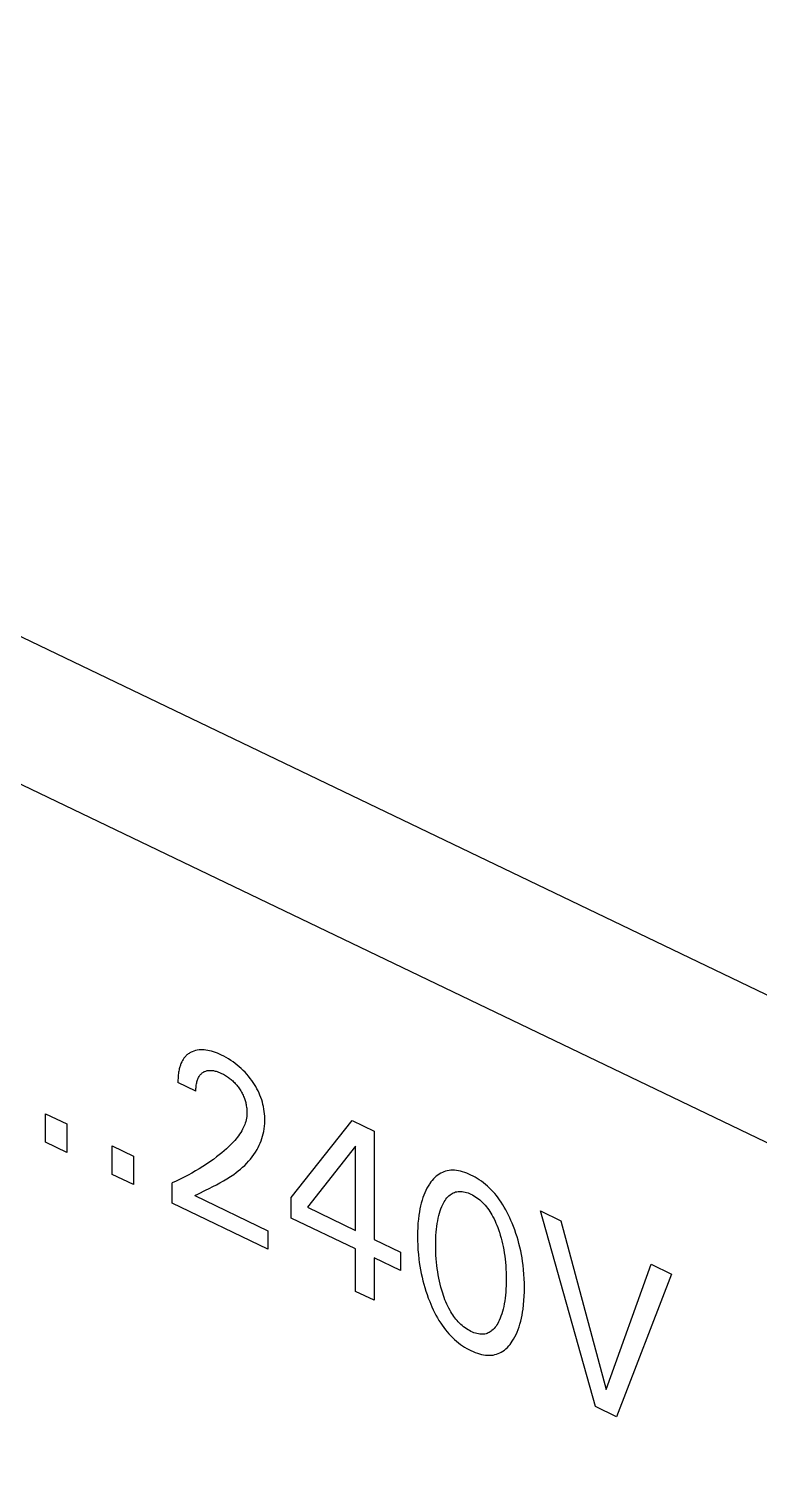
# Model space of a CAD drawing. Extents: x 0 to 420, y 0 to 297.
# Drawn here: x 172.87 to 180.61, y 175.9 to 191.34 of the extents above; entities that cross this region are included whole.
import ezdxf

# ---------------------------------------------------------------- set-up
doc = ezdxf.new("R2010")
doc.units = 0
doc.header["$LTSCALE"] = 23.1
doc.layers.add('40000_ISO', color=7, linetype='CONTINUOUS')

msp = doc.modelspace()

# ---------------------------------------------------------------- linework, layer by layer
at = {"layer": '40000_ISO', "color": 7, "linetype": 'CONTINUOUS'}
for p, q in [((210.729, 166.647), (157.318, 192.32)), ((210.089, 165.387), (156.678, 191.06)), ((174.517, 180.421), (174.511, 180.414)), ((174.523, 180.428), (174.517, 180.421)), ((174.53, 180.435), (174.523, 180.428)), ((174.536, 180.441), (174.53, 180.435)), ((174.543, 180.448), (174.536, 180.441)), ((174.55, 180.453), (174.543, 180.448)), ((174.557, 180.459), (174.55, 180.453)), ((174.565, 180.464), (174.557, 180.459)), ((174.572, 180.469), (174.565, 180.464)), ((174.58, 180.474), (174.572, 180.469)), ((174.588, 180.478), (174.58, 180.474)), ((174.597, 180.482), (174.588, 180.478)), ((174.615, 180.489), (174.597, 180.482)), ((174.633, 180.495), (174.615, 180.489)), ((174.652, 180.499), (174.633, 180.495)), ((174.672, 180.502), (174.652, 180.499)), ((174.69, 180.503), (174.672, 180.502)), ((174.707, 180.503), (174.69, 180.503)), ((174.726, 180.502), (174.707, 180.503)), ((174.744, 180.499), (174.726, 180.502)), ((174.763, 180.496), (174.744, 180.499)), ((174.782, 180.492), (174.763, 180.496)), ((174.802, 180.487), (174.782, 180.492)), ((174.823, 180.48), (174.802, 180.487)), ((174.845, 180.473), (174.823, 180.48)), ((174.866, 180.465), (174.845, 180.473)), ((174.887, 180.456), (174.866, 180.465)), ((174.908, 180.446), (174.887, 180.456)), ((174.933, 180.433), (174.908, 180.446)), ((174.958, 180.42), (174.933, 180.433)), ((174.983, 180.406), (174.958, 180.42)), ((174.454, 180.263), (174.452, 180.25)), ((174.456, 180.275), (174.454, 180.263)), ((174.459, 180.288), (174.456, 180.275)), ((174.461, 180.3), (174.459, 180.288)), ((174.464, 180.31), (174.461, 180.3)), ((174.467, 180.32), (174.464, 180.31)), ((174.47, 180.329), (174.467, 180.32)), ((174.473, 180.339), (174.47, 180.329)), ((174.476, 180.348), (174.473, 180.339)), ((174.48, 180.357), (174.476, 180.348)), ((174.483, 180.365), (174.48, 180.357)), ((174.487, 180.374), (174.483, 180.365)), ((174.492, 180.382), (174.487, 180.374)), ((174.496, 180.39), (174.492, 180.382)), ((174.501, 180.398), (174.496, 180.39)), ((174.506, 180.406), (174.501, 180.398)), ((174.511, 180.414), (174.506, 180.406)), ((174.712, 180.261), (174.719, 180.266)), ((174.719, 180.266), (174.726, 180.27)), ((174.726, 180.27), (174.734, 180.273)), ((174.734, 180.273), (174.742, 180.276)), ((174.742, 180.276), (174.75, 180.279)), ((174.75, 180.279), (174.758, 180.281)), ((174.758, 180.281), (174.767, 180.282)), ((174.767, 180.282), (174.776, 180.283)), ((174.776, 180.283), (174.785, 180.284)), ((174.785, 180.284), (174.794, 180.284)), ((174.794, 180.284), (174.803, 180.284)), ((174.803, 180.284), (174.813, 180.283)), ((174.813, 180.283), (174.823, 180.281)), ((174.823, 180.281), (174.832, 180.279)), ((174.832, 180.279), (174.843, 180.277)), ((174.843, 180.277), (174.854, 180.274)), ((174.854, 180.274), (174.865, 180.27)), ((174.865, 180.27), (174.876, 180.266)), ((174.876, 180.266), (174.887, 180.262)), ((174.887, 180.262), (174.897, 180.257)), ((175.008, 180.39), (174.983, 180.406)), ((175.032, 180.374), (175.008, 180.39)), ((175.054, 180.358), (175.032, 180.374)), ((175.076, 180.34), (175.054, 180.358)), ((175.098, 180.323), (175.076, 180.34)), ((175.119, 180.304), (175.098, 180.323)), ((175.14, 180.284), (175.119, 180.304)), ((175.159, 180.264), (175.14, 180.284)), ((175.178, 180.243), (175.159, 180.264)), ((174.448, 180.197), (174.447, 180.183)), ((174.447, 180.183), (174.447, 180.17)), ((174.447, 180.17), (174.447, 180.156)), ((174.637, 180.064), (174.447, 180.156)), ((174.449, 180.224), (174.448, 180.21)), ((174.448, 180.21), (174.448, 180.197)), ((174.451, 180.237), (174.449, 180.224)), ((174.452, 180.25), (174.451, 180.237)), ((174.639, 180.103), (174.64, 180.116)), ((174.64, 180.116), (174.641, 180.128)), ((174.641, 180.128), (174.643, 180.14)), ((174.643, 180.14), (174.646, 180.152)), ((174.646, 180.152), (174.648, 180.162)), ((174.648, 180.162), (174.651, 180.172)), ((174.651, 180.172), (174.654, 180.182)), ((174.654, 180.182), (174.658, 180.191)), ((174.658, 180.191), (174.662, 180.201)), ((174.662, 180.201), (174.666, 180.209)), ((174.666, 180.209), (174.671, 180.218)), ((174.671, 180.218), (174.675, 180.225)), ((174.675, 180.225), (174.681, 180.232)), ((174.681, 180.232), (174.686, 180.239)), ((174.686, 180.239), (174.692, 180.245)), ((174.692, 180.245), (174.698, 180.251)), ((174.698, 180.251), (174.705, 180.257)), ((174.705, 180.257), (174.712, 180.261)), ((174.897, 180.257), (174.908, 180.252)), ((174.908, 180.252), (174.919, 180.247)), ((174.919, 180.247), (174.93, 180.242)), ((174.93, 180.242), (174.94, 180.236)), ((174.94, 180.236), (174.951, 180.229)), ((174.951, 180.229), (174.962, 180.223)), ((174.962, 180.223), (174.972, 180.216)), ((174.972, 180.216), (174.983, 180.209)), ((174.983, 180.209), (174.992, 180.202)), ((174.992, 180.202), (175.001, 180.194)), ((175.001, 180.194), (175.011, 180.187)), ((175.011, 180.187), (175.02, 180.179)), ((175.02, 180.179), (175.029, 180.171)), ((175.029, 180.171), (175.038, 180.162)), ((175.038, 180.162), (175.047, 180.154)), ((175.047, 180.154), (175.055, 180.145)), ((175.055, 180.145), (175.063, 180.136)), ((175.063, 180.136), (175.071, 180.127)), ((175.071, 180.127), (175.079, 180.117)), ((175.079, 180.117), (175.086, 180.108)), ((175.196, 180.222), (175.178, 180.243)), ((175.214, 180.199), (175.196, 180.222)), ((175.231, 180.176), (175.214, 180.199)), ((175.245, 180.155), (175.231, 180.176)), ((175.26, 180.133), (175.245, 180.155)), ((175.273, 180.111), (175.26, 180.133)), ((175.286, 180.088), (175.273, 180.111)), ((174.637, 180.064), (174.638, 180.077)), ((174.638, 180.09), (174.639, 180.103)), ((174.638, 180.077), (174.638, 180.09)), ((175.086, 180.108), (175.093, 180.098)), ((175.093, 180.098), (175.1, 180.088)), ((175.1, 180.088), (175.108, 180.077)), ((175.108, 180.077), (175.115, 180.065)), ((175.115, 180.065), (175.121, 180.054)), ((175.121, 180.054), (175.128, 180.042)), ((175.128, 180.042), (175.134, 180.031)), ((175.134, 180.031), (175.139, 180.019)), ((175.139, 180.019), (175.144, 180.007)), ((175.144, 180.007), (175.149, 179.997)), ((175.149, 179.997), (175.153, 179.986)), ((175.153, 179.986), (175.156, 179.975)), ((175.156, 179.975), (175.16, 179.964)), ((175.16, 179.964), (175.163, 179.953)), ((175.163, 179.953), (175.166, 179.943)), ((175.297, 180.065), (175.286, 180.088)), ((175.308, 180.042), (175.297, 180.065)), ((175.318, 180.019), (175.308, 180.042)), ((175.327, 179.995), (175.318, 180.019)), ((175.336, 179.971), (175.327, 179.995)), ((175.343, 179.947), (175.336, 179.971)), ((173.04, 179.521), (173.04, 179.824)), ((173.04, 179.824), (173.268, 179.715)), ((175.166, 179.943), (175.168, 179.932)), ((175.168, 179.932), (175.171, 179.921)), ((175.171, 179.921), (175.173, 179.908)), ((175.173, 179.908), (175.175, 179.894)), ((175.175, 179.894), (175.177, 179.881)), ((175.177, 179.881), (175.178, 179.868)), ((175.179, 179.811), (175.177, 179.793)), ((175.178, 179.868), (175.179, 179.855)), ((175.179, 179.855), (175.18, 179.842)), ((175.18, 179.829), (175.179, 179.811)), ((175.18, 179.842), (175.18, 179.829)), ((175.349, 179.923), (175.343, 179.947)), ((175.355, 179.899), (175.349, 179.923)), ((175.36, 179.873), (175.355, 179.899)), ((175.364, 179.847), (175.36, 179.873)), ((175.367, 179.822), (175.364, 179.847)), ((175.369, 179.797), (175.367, 179.822)), ((173.268, 179.715), (173.268, 179.412)), ((175.134, 179.66), (175.124, 179.641)), ((175.144, 179.68), (175.134, 179.66)), ((175.15, 179.695), (175.144, 179.68)), ((175.156, 179.71), (175.15, 179.695)), ((175.162, 179.725), (175.156, 179.71)), ((175.167, 179.741), (175.162, 179.725)), ((175.171, 179.758), (175.167, 179.741)), ((175.174, 179.775), (175.171, 179.758)), ((175.177, 179.793), (175.174, 179.775)), ((175.359, 179.636), (175.363, 179.663)), ((175.363, 179.663), (175.367, 179.69)), ((175.367, 179.69), (175.369, 179.719)), ((175.37, 179.772), (175.369, 179.797)), ((175.369, 179.719), (175.37, 179.748)), ((175.37, 179.748), (175.37, 179.772)), ((175.649, 178.933), (176.297, 179.752)), ((176.297, 179.752), (176.53, 179.64)), ((173.268, 179.412), (173.04, 179.521)), ((175.013, 179.5), (174.989, 179.476)), ((175.037, 179.525), (175.013, 179.5)), ((175.05, 179.54), (175.037, 179.525)), ((175.064, 179.556), (175.05, 179.54)), ((175.077, 179.572), (175.064, 179.556)), ((175.089, 179.588), (175.077, 179.572)), ((175.101, 179.605), (175.089, 179.588)), ((175.113, 179.623), (175.101, 179.605)), ((175.124, 179.641), (175.113, 179.623)), ((175.31, 179.488), (175.32, 179.511)), ((175.32, 179.511), (175.33, 179.535)), ((175.33, 179.535), (175.339, 179.559)), ((175.339, 179.559), (175.346, 179.584)), ((175.346, 179.584), (175.353, 179.609)), ((175.353, 179.609), (175.359, 179.636)), ((176.53, 179.64), (176.53, 178.489)), ((173.749, 179.18), (173.749, 179.483)), ((173.749, 179.483), (173.976, 179.374)), ((173.976, 179.374), (173.976, 179.071)), ((174.823, 179.338), (174.786, 179.312)), ((174.858, 179.365), (174.823, 179.338)), ((174.885, 179.386), (174.858, 179.365)), ((174.912, 179.407), (174.885, 179.386)), ((174.938, 179.429), (174.912, 179.407)), ((174.964, 179.452), (174.938, 179.429)), ((174.989, 179.476), (174.964, 179.452)), ((175.197, 179.319), (175.217, 179.342)), ((175.217, 179.342), (175.236, 179.366)), ((175.236, 179.366), (175.254, 179.391)), ((175.254, 179.391), (175.271, 179.417)), ((175.271, 179.417), (175.288, 179.445)), ((175.288, 179.445), (175.299, 179.466)), ((175.299, 179.466), (175.31, 179.488)), ((176.332, 179.479), (175.821, 178.83)), ((176.332, 178.584), (176.332, 179.479)), ((174.595, 179.193), (174.555, 179.171)), ((174.635, 179.216), (174.595, 179.193)), ((174.674, 179.239), (174.635, 179.216)), ((174.712, 179.263), (174.674, 179.239)), ((174.75, 179.287), (174.712, 179.263)), ((174.786, 179.312), (174.75, 179.287)), ((175.039, 179.18), (175.064, 179.198)), ((175.064, 179.198), (175.088, 179.216)), ((175.088, 179.216), (175.111, 179.235)), ((175.111, 179.235), (175.133, 179.255)), ((175.133, 179.255), (175.156, 179.275)), ((175.156, 179.275), (175.177, 179.297)), ((175.177, 179.297), (175.197, 179.319)), ((177.22, 179.183), (177.204, 179.171)), ((177.238, 179.193), (177.22, 179.183)), ((177.254, 179.201), (177.238, 179.193)), ((177.271, 179.207), (177.254, 179.201)), ((177.288, 179.213), (177.271, 179.207)), ((177.306, 179.217), (177.288, 179.213)), ((177.325, 179.221), (177.306, 179.217)), ((177.344, 179.223), (177.325, 179.221)), ((177.363, 179.223), (177.344, 179.223)), ((177.383, 179.223), (177.363, 179.223)), ((177.404, 179.221), (177.383, 179.223)), ((177.425, 179.218), (177.404, 179.221)), ((177.447, 179.213), (177.425, 179.218)), ((177.469, 179.207), (177.447, 179.213)), ((177.491, 179.2), (177.469, 179.207)), ((177.513, 179.192), (177.491, 179.2)), ((177.535, 179.183), (177.513, 179.192)), ((177.557, 179.173), (177.535, 179.183)), ((173.976, 179.071), (173.749, 179.18)), ((174.429, 179.108), (174.386, 179.089)), ((174.386, 178.874), (174.386, 179.089)), ((174.471, 179.129), (174.429, 179.108)), ((174.513, 179.15), (174.471, 179.129)), ((174.555, 179.171), (174.513, 179.15)), ((174.74, 179.011), (174.778, 179.03)), ((174.778, 179.03), (174.817, 179.05)), ((174.817, 179.05), (174.855, 179.07)), ((174.855, 179.07), (174.893, 179.09)), ((174.893, 179.09), (174.93, 179.111)), ((174.93, 179.111), (174.967, 179.133)), ((174.967, 179.133), (175.004, 179.156)), ((175.004, 179.156), (175.039, 179.18)), ((177.09, 179.032), (177.079, 179.009)), ((177.103, 179.055), (177.09, 179.032)), ((177.117, 179.076), (177.103, 179.055)), ((177.121, 179.082), (177.117, 179.076)), ((177.133, 179.099), (177.121, 179.082)), ((177.145, 179.115), (177.133, 179.099)), ((177.159, 179.131), (177.145, 179.115)), ((177.173, 179.145), (177.159, 179.131)), ((177.188, 179.159), (177.173, 179.145)), ((177.204, 179.171), (177.188, 179.159)), ((177.58, 179.161), (177.557, 179.173)), ((177.602, 179.149), (177.58, 179.161)), ((177.624, 179.136), (177.602, 179.149)), ((177.646, 179.122), (177.624, 179.136)), ((177.668, 179.107), (177.646, 179.122)), ((177.69, 179.091), (177.668, 179.107)), ((177.711, 179.073), (177.69, 179.091)), ((177.732, 179.055), (177.711, 179.073)), ((177.752, 179.037), (177.732, 179.055)), ((177.772, 179.017), (177.752, 179.037)), ((175.401, 178.386), (174.386, 178.874)), ((174.626, 178.955), (174.664, 178.974)), ((174.626, 178.955), (175.401, 178.582)), ((174.664, 178.974), (174.74, 179.011)), ((175.649, 178.716), (175.649, 178.933)), ((177.03, 178.875), (177.022, 178.844)), ((177.039, 178.905), (177.03, 178.875)), ((177.048, 178.935), (177.039, 178.905)), ((177.058, 178.96), (177.048, 178.935)), ((177.068, 178.985), (177.058, 178.96)), ((177.079, 179.009), (177.068, 178.985)), ((177.258, 178.859), (177.266, 178.874)), ((177.266, 178.874), (177.274, 178.889)), ((177.274, 178.889), (177.283, 178.903)), ((177.283, 178.903), (177.292, 178.917)), ((177.292, 178.917), (177.302, 178.93)), ((177.302, 178.93), (177.312, 178.942)), ((177.312, 178.942), (177.323, 178.953)), ((177.323, 178.953), (177.335, 178.963)), ((177.335, 178.963), (177.346, 178.971)), ((177.346, 178.971), (177.357, 178.978)), ((177.357, 178.978), (177.369, 178.984)), ((177.369, 178.984), (177.381, 178.989)), ((177.381, 178.989), (177.394, 178.993)), ((177.394, 178.993), (177.407, 178.996)), ((177.407, 178.996), (177.421, 178.998)), ((177.421, 178.998), (177.435, 178.999)), ((177.435, 178.999), (177.45, 178.999)), ((177.45, 178.999), (177.464, 178.998)), ((177.464, 178.998), (177.479, 178.996)), ((177.479, 178.996), (177.495, 178.992)), ((177.495, 178.992), (177.51, 178.988)), ((177.51, 178.988), (177.526, 178.982)), ((177.526, 178.982), (177.542, 178.976)), ((177.542, 178.976), (177.557, 178.969)), ((177.557, 178.969), (177.573, 178.961)), ((177.573, 178.961), (177.589, 178.952)), ((177.589, 178.952), (177.605, 178.942)), ((177.605, 178.942), (177.62, 178.932)), ((177.62, 178.932), (177.636, 178.92)), ((177.636, 178.92), (177.651, 178.908)), ((177.651, 178.908), (177.665, 178.896)), ((177.665, 178.896), (177.68, 178.882)), ((177.68, 178.882), (177.694, 178.867)), ((177.791, 178.997), (177.772, 179.017)), ((177.809, 178.976), (177.791, 178.997)), ((177.827, 178.954), (177.809, 178.976)), ((177.845, 178.931), (177.827, 178.954)), ((177.861, 178.908), (177.845, 178.931)), ((177.878, 178.885), (177.861, 178.908)), ((177.895, 178.858), (177.878, 178.885)), ((175.821, 178.83), (176.332, 178.584)), ((177.005, 178.748), (176.999, 178.705)), ((177.01, 178.781), (177.005, 178.748)), ((177.016, 178.813), (177.01, 178.781)), ((177.022, 178.844), (177.016, 178.813)), ((177.21, 178.714), (177.216, 178.742)), ((177.216, 178.742), (177.223, 178.767)), ((177.223, 178.767), (177.231, 178.791)), ((177.231, 178.791), (177.239, 178.814)), ((177.239, 178.814), (177.248, 178.837)), ((177.248, 178.837), (177.258, 178.859)), ((177.694, 178.867), (177.708, 178.852)), ((177.708, 178.852), (177.721, 178.836)), ((177.721, 178.836), (177.734, 178.82)), ((177.734, 178.82), (177.746, 178.803)), ((177.746, 178.803), (177.757, 178.785)), ((177.757, 178.785), (177.769, 178.768)), ((177.769, 178.768), (177.779, 178.75)), ((177.779, 178.75), (177.791, 178.728)), ((177.791, 178.728), (177.803, 178.706)), ((177.911, 178.831), (177.895, 178.858)), ((177.927, 178.804), (177.911, 178.831)), ((177.942, 178.776), (177.927, 178.804)), ((177.956, 178.747), (177.942, 178.776)), ((177.969, 178.719), (177.956, 178.747)), ((177.982, 178.691), (177.969, 178.719)), ((178.878, 176.715), (178.294, 178.792)), ((178.294, 178.792), (178.512, 178.687)), ((175.401, 178.582), (175.401, 178.386)), ((176.332, 178.388), (175.649, 178.716)), ((176.991, 178.57), (176.99, 178.523)), ((176.992, 178.615), (176.991, 178.57)), ((176.995, 178.661), (176.992, 178.615)), ((176.999, 178.705), (176.995, 178.661)), ((177.186, 178.531), (177.188, 178.565)), ((177.188, 178.565), (177.191, 178.598)), ((177.191, 178.598), (177.195, 178.628)), ((177.195, 178.628), (177.199, 178.657)), ((177.199, 178.657), (177.204, 178.686)), ((177.204, 178.686), (177.21, 178.714)), ((177.803, 178.706), (177.813, 178.684)), ((177.813, 178.684), (177.823, 178.661)), ((177.823, 178.661), (177.832, 178.639)), ((177.832, 178.639), (177.841, 178.617)), ((177.841, 178.617), (177.849, 178.594)), ((177.849, 178.594), (177.857, 178.572)), ((177.857, 178.572), (177.859, 178.565)), ((177.859, 178.565), (177.868, 178.534)), ((177.994, 178.662), (177.982, 178.691)), ((178.009, 178.626), (177.994, 178.662)), ((178.022, 178.59), (178.009, 178.626)), ((178.035, 178.553), (178.022, 178.59)), ((178.512, 178.687), (178.994, 176.895)), ((176.53, 178.489), (176.808, 178.355)), ((176.99, 178.523), (176.991, 178.476)), ((176.991, 178.476), (176.992, 178.428)), ((176.992, 178.428), (176.995, 178.379)), ((177.183, 178.463), (177.184, 178.497)), ((177.183, 178.428), (177.183, 178.463)), ((177.183, 178.393), (177.183, 178.428)), ((177.184, 178.497), (177.186, 178.531)), ((177.868, 178.534), (177.877, 178.504)), ((177.877, 178.504), (177.885, 178.474)), ((177.885, 178.474), (177.892, 178.444)), ((177.892, 178.444), (177.898, 178.414)), ((177.898, 178.414), (177.905, 178.38)), ((178.046, 178.517), (178.035, 178.553)), ((178.057, 178.481), (178.046, 178.517)), ((178.067, 178.445), (178.057, 178.481)), ((178.076, 178.407), (178.067, 178.445)), ((176.332, 177.938), (176.332, 178.388)), ((176.53, 178.293), (176.53, 177.844)), ((176.808, 178.159), (176.53, 178.293)), ((176.808, 178.355), (176.808, 178.159)), ((176.995, 178.379), (176.999, 178.33)), ((176.999, 178.33), (177.005, 178.281)), ((177.005, 178.281), (177.009, 178.243)), ((177.184, 178.357), (177.183, 178.393)), ((177.186, 178.321), (177.184, 178.357)), ((177.188, 178.284), (177.186, 178.321)), ((177.191, 178.248), (177.188, 178.284)), ((177.905, 178.38), (177.911, 178.347)), ((177.911, 178.347), (177.916, 178.313)), ((177.916, 178.313), (177.92, 178.28)), ((177.92, 178.28), (177.923, 178.247)), ((178.085, 178.368), (178.076, 178.407)), ((178.092, 178.33), (178.085, 178.368)), ((178.099, 178.292), (178.092, 178.33)), ((178.105, 178.255), (178.099, 178.292)), ((177.009, 178.243), (177.015, 178.205)), ((177.015, 178.205), (177.022, 178.166)), ((177.022, 178.166), (177.029, 178.127)), ((177.029, 178.127), (177.038, 178.089)), ((177.195, 178.214), (177.191, 178.248)), ((177.199, 178.18), (177.195, 178.214)), ((177.204, 178.146), (177.199, 178.18)), ((177.21, 178.112), (177.204, 178.146)), ((177.216, 178.077), (177.21, 178.112)), ((177.923, 178.247), (177.926, 178.21)), ((177.926, 178.21), (177.929, 178.174)), ((177.929, 178.174), (177.93, 178.139)), ((177.93, 178.139), (177.931, 178.103)), ((177.931, 178.103), (177.932, 178.068)), ((178.11, 178.217), (178.105, 178.255)), ((178.115, 178.168), (178.11, 178.217)), ((178.119, 178.12), (178.115, 178.168)), ((178.122, 178.072), (178.119, 178.12)), ((178.994, 176.895), (179.469, 178.227)), ((179.687, 178.122), (179.103, 176.606)), ((179.469, 178.227), (179.687, 178.122)), ((177.038, 178.089), (177.047, 178.05)), ((177.047, 178.05), (177.057, 178.013)), ((177.057, 178.013), (177.067, 177.977)), ((177.067, 177.977), (177.079, 177.94)), ((177.223, 178.046), (177.216, 178.077)), ((177.23, 178.014), (177.223, 178.046)), ((177.238, 177.982), (177.23, 178.014)), ((177.247, 177.95), (177.238, 177.982)), ((177.257, 177.918), (177.247, 177.95)), ((177.929, 177.964), (177.926, 177.929)), ((177.93, 177.998), (177.929, 177.964)), ((177.931, 178.033), (177.93, 177.998)), ((177.932, 178.068), (177.931, 178.033)), ((178.124, 178.025), (178.122, 178.072)), ((178.124, 177.978), (178.124, 178.025)), ((178.124, 177.931), (178.124, 177.978)), ((176.53, 177.844), (176.332, 177.938)), ((177.079, 177.94), (177.091, 177.904)), ((177.091, 177.904), (177.104, 177.867)), ((177.104, 177.867), (177.119, 177.83)), ((177.119, 177.83), (177.131, 177.801)), ((177.131, 177.801), (177.143, 177.772)), ((177.265, 177.895), (177.257, 177.918)), ((177.273, 177.872), (177.265, 177.895)), ((177.281, 177.849), (177.273, 177.872)), ((177.291, 177.826), (177.281, 177.849)), ((177.301, 177.803), (177.291, 177.826)), ((177.311, 177.78), (177.301, 177.803)), ((177.911, 177.806), (177.905, 177.778)), ((177.916, 177.836), (177.911, 177.806)), ((177.92, 177.865), (177.916, 177.836)), ((177.923, 177.896), (177.92, 177.865)), ((177.926, 177.929), (177.923, 177.896)), ((178.11, 177.75), (178.116, 177.794)), ((178.116, 177.794), (178.12, 177.839)), ((178.12, 177.839), (178.122, 177.885)), ((178.122, 177.885), (178.124, 177.931)), ((177.143, 177.772), (177.157, 177.743)), ((177.157, 177.743), (177.171, 177.714)), ((177.171, 177.714), (177.186, 177.685)), ((177.186, 177.685), (177.202, 177.657)), ((177.202, 177.657), (177.218, 177.629)), ((177.322, 177.758), (177.311, 177.78)), ((177.335, 177.736), (177.322, 177.758)), ((177.344, 177.719), (177.335, 177.736)), ((177.354, 177.703), (177.344, 177.719)), ((177.364, 177.687), (177.354, 177.703)), ((177.375, 177.672), (177.364, 177.687)), ((177.386, 177.657), (177.375, 177.672)), ((177.398, 177.642), (177.386, 177.657)), ((177.41, 177.628), (177.398, 177.642)), ((177.867, 177.652), (177.858, 177.629)), ((177.876, 177.675), (177.867, 177.652)), ((177.885, 177.699), (177.876, 177.675)), ((177.892, 177.724), (177.885, 177.699)), ((177.899, 177.749), (177.892, 177.724)), ((177.905, 177.778), (177.899, 177.749)), ((178.085, 177.62), (178.093, 177.652)), ((178.093, 177.652), (178.099, 177.684)), ((178.099, 177.684), (178.105, 177.717)), ((178.105, 177.717), (178.11, 177.75)), ((177.218, 177.629), (177.236, 177.601)), ((177.236, 177.601), (177.252, 177.578)), ((177.252, 177.578), (177.269, 177.554)), ((177.269, 177.554), (177.286, 177.531)), ((177.286, 177.531), (177.304, 177.509)), ((177.304, 177.509), (177.323, 177.487)), ((177.323, 177.487), (177.342, 177.467)), ((177.422, 177.614), (177.41, 177.628)), ((177.435, 177.6), (177.422, 177.614)), ((177.449, 177.587), (177.435, 177.6)), ((177.464, 177.574), (177.449, 177.587)), ((177.479, 177.561), (177.464, 177.574)), ((177.494, 177.55), (177.479, 177.561)), ((177.51, 177.539), (177.494, 177.55)), ((177.526, 177.53), (177.51, 177.539)), ((177.541, 177.521), (177.526, 177.53)), ((177.557, 177.512), (177.541, 177.521)), ((177.573, 177.505), (177.557, 177.512)), ((177.589, 177.499), (177.573, 177.505)), ((177.605, 177.494), (177.589, 177.499)), ((177.621, 177.489), (177.605, 177.494)), ((177.636, 177.486), (177.621, 177.489)), ((177.651, 177.484), (177.636, 177.486)), ((177.705, 177.485), (177.693, 177.483)), ((177.717, 177.488), (177.705, 177.485)), ((177.729, 177.492), (177.717, 177.488)), ((177.74, 177.496), (177.729, 177.492)), ((177.751, 177.502), (177.74, 177.496)), ((177.761, 177.508), (177.751, 177.502)), ((177.771, 177.514), (177.761, 177.508)), ((177.78, 177.521), (177.771, 177.514)), ((177.792, 177.532), (177.78, 177.521)), ((177.804, 177.544), (177.792, 177.532)), ((177.814, 177.556), (177.804, 177.544)), ((177.824, 177.57), (177.814, 177.556)), ((177.833, 177.584), (177.824, 177.57)), ((177.842, 177.598), (177.833, 177.584)), ((177.85, 177.613), (177.842, 177.598)), ((177.858, 177.629), (177.85, 177.613)), ((178.036, 177.48), (178.047, 177.506)), ((178.047, 177.506), (178.058, 177.533)), ((178.058, 177.533), (178.068, 177.56)), ((178.068, 177.56), (178.077, 177.59)), ((178.077, 177.59), (178.085, 177.62)), ((177.342, 177.467), (177.362, 177.447)), ((177.362, 177.447), (177.382, 177.428)), ((177.382, 177.428), (177.403, 177.409)), ((177.403, 177.409), (177.424, 177.392)), ((177.424, 177.392), (177.446, 177.375)), ((177.446, 177.375), (177.468, 177.36)), ((177.468, 177.36), (177.49, 177.346)), ((177.49, 177.346), (177.512, 177.332)), ((177.512, 177.332), (177.535, 177.32)), ((177.666, 177.482), (177.651, 177.484)), ((177.68, 177.482), (177.666, 177.482)), ((177.693, 177.483), (177.68, 177.482)), ((177.929, 177.328), (177.944, 177.342)), ((177.944, 177.342), (177.958, 177.358)), ((177.958, 177.358), (177.972, 177.374)), ((177.972, 177.374), (177.984, 177.391)), ((177.984, 177.391), (177.996, 177.408)), ((177.996, 177.408), (178.01, 177.432)), ((178.01, 177.432), (178.024, 177.456)), ((178.024, 177.456), (178.036, 177.48)), ((177.535, 177.32), (177.557, 177.309)), ((177.557, 177.309), (177.58, 177.298)), ((177.58, 177.298), (177.602, 177.289)), ((177.602, 177.289), (177.625, 177.281)), ((177.625, 177.281), (177.647, 177.274)), ((177.647, 177.274), (177.669, 177.268)), ((177.669, 177.268), (177.691, 177.264)), ((177.691, 177.264), (177.712, 177.261)), ((177.712, 177.261), (177.733, 177.259)), ((177.733, 177.259), (177.753, 177.259)), ((177.753, 177.259), (177.773, 177.26)), ((177.773, 177.26), (177.792, 177.262)), ((177.792, 177.262), (177.811, 177.266)), ((177.811, 177.266), (177.829, 177.27)), ((177.829, 177.27), (177.846, 177.277)), ((177.846, 177.277), (177.863, 177.284)), ((177.863, 177.284), (177.879, 177.292)), ((177.879, 177.292), (177.897, 177.303)), ((177.897, 177.303), (177.913, 177.315)), ((177.913, 177.315), (177.929, 177.328)), ((179.103, 176.606), (178.878, 176.715))]:
    msp.add_line(p, q, dxfattribs=at)

doc.saveas('drawing.dxf')
